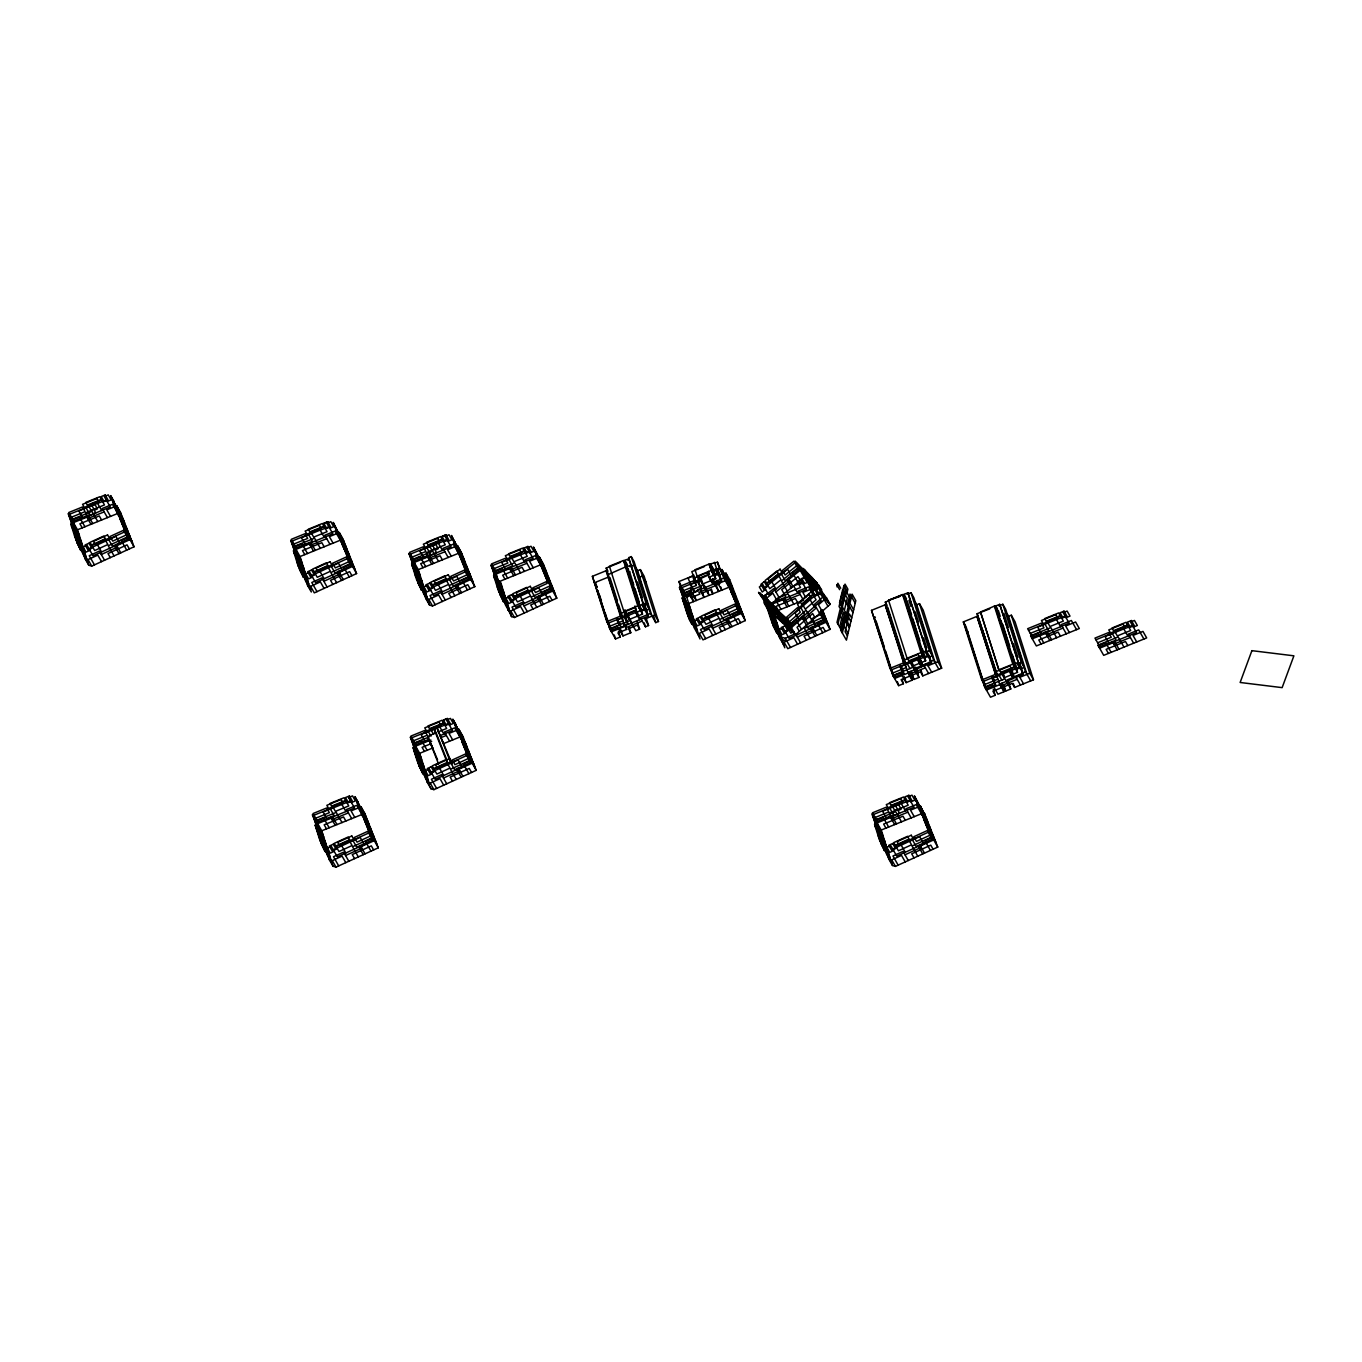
<?xml version="1.0" encoding="UTF-8"?>
<svg xmlns="http://www.w3.org/2000/svg" width="1362" height="1362" viewBox="0 0 1362 1362"><rect width="100%" height="100%" fill="white"/><g stroke="black" fill="none" stroke-linecap="round" stroke-linejoin="round"><path stroke-width="1.5" d="M769.53 611.044L764.303 601.902L765.308 595.398L773.939 588.486L779.149 597.629M818.017 595.245L821.218 592.436L816.638 582.425L819.515 587.482L816.774 584.383M821.218 592.436L821.592 590.018L818.715 584.979M837 586.886L837.868 583.259L840.729 588.299M844.151 592.623L841.222 604.915L844.355 610.414L847.283 598.139L842.618 589.95L839.537 602.838L841.375 606.056L844.44 593.151M837.936 624.119L841.478 609.24L845.427 616.152L841.682 631.866M846.125 591.227L840.099 616.271L844.219 623.49L850.177 598.31L844.168 587.771L845.036 584.128L847.896 589.167L847.028 592.81M839.656 627.116L842.635 614.568L839.962 609.887L836.983 622.434L841.886 631.032M840.865 630.436L842.499 623.609L848.032 633.313M842.329 633.007L845.683 618.961L849.752 626.111M846.074 622.042L849.684 606.89M927.318 820.605L920.474 806.117L910.514 810.152L914.242 816.655M811.394 591.585L800.073 601.493L801.895 604.694L813.216 594.785L808.415 583.089M818.341 587.414L815.157 590.206L821.167 600.744L799.119 620.119L794.999 612.9L817.115 593.645M812.927 594.258L802.15 603.707L805.282 609.206L816.059 599.774L808.534 586.886L798.268 591.057L803.478 600.199L778.281 610.431L775.965 606.362L795.323 598.497L797.655 602.566M787.611 618.842L800.669 607.401L804.601 614.313L790.811 626.384L779.762 616.339L775.812 609.427M789.313 621.838L800.328 612.185L797.655 607.52L786.64 617.156L791.543 625.754M824.197 598.105L820.486 591.585L826.479 597.799L818.46 604.83L822.171 611.351M803.12 619.438L816.417 607.793M774.178 615.266L770.466 608.763L764.031 602.906L767.742 609.427L795.544 634.675L830.19 604.319L826.479 597.799M766.636 583.191L777.872 574.185L781.005 579.684L769.785 588.69L765.103 580.501L776.902 571.036L778.723 574.253L766.942 583.702M794.88 562.864L781.277 573.777L785.21 580.689L799.579 569.163L823.312 593.457L828.539 602.6M764.644 587.754L787.577 569.231L791.697 576.449L768.679 594.836L762.669 584.315L759.349 586.971L762.226 592.01L765.546 589.354M796.583 565.86L785.108 575.053L782.452 570.389L793.91 561.178L798.813 569.776M815.753 588.776L810.73 579.974L798.507 567.29L781.465 580.961L787.27 591.125M798.762 567.75L792.514 572.755L798.064 582.476M766.806 598.037L772.85 593.185L776.561 599.706M775.88 591.891L789.722 580.791M770.517 604.558L804.312 577.454L815.515 589.099M818.187 586.052L796.174 562.829M91.901 505.642L94.778 504.195L97.451 508.877L94.318 510.324L95.8 512.946L87.611 516.573L85.534 512.912L93.927 509.201M91.543 545.021L104.704 539.011L107.836 544.528L94.676 550.537L90.011 542.331L103.835 536.032L105.657 539.233L91.833 545.549M124.47 531.997L108.534 539.284L112.484 546.179L129.305 538.501L117.915 509.303L111.905 498.764M89.007 548.75L115.889 536.356L120.009 543.574L93.042 555.849L87.049 545.311L83.15 547.081L86.027 552.121L89.909 550.35M126.189 534.994L112.74 541.123L110.067 536.458L123.516 530.312L128.42 538.909M128.232 536.628L108.279 545.753L114.067 555.9M86.147 557.007L82.435 550.486L85.04 558.692L88.019 559.595L97.809 555.117L101.52 561.638M101.282 554.504L117.507 547.098M85.04 558.692L88.751 565.213L91.731 566.115L134.038 546.792L120.469 512.35L116.757 505.83L106.798 509.865L110.526 516.385M314.111 571.802L327.255 565.792L330.404 571.291L317.244 577.301L312.579 569.112L326.386 562.812L328.225 566.013L314.401 572.329M347.038 558.778L331.102 566.047L335.035 572.959L351.873 565.281L338.678 532.184L343.905 541.327M311.575 575.53L338.457 563.136L342.577 570.355L315.609 582.613L309.6 572.091L305.701 573.862L308.578 578.901L312.477 577.113M348.74 561.774L335.307 567.903L332.634 563.221L346.084 557.092L350.97 565.69M308.714 583.787L304.986 577.267L307.591 585.473L310.587 586.375L320.376 581.897L324.088 588.418M323.85 581.285L340.074 573.879M333.077 543.149L329.366 536.645L339.308 532.61L343.02 539.114L356.589 573.572L314.299 592.879L310.587 586.375M436.589 552.802L435.091 550.18L438.241 548.733L435.568 544.051L432.639 545.379L434.716 549.056M434.665 548.937L426.306 552.768L428.4 556.428L436.538 552.7M432.316 584.877L445.476 578.867L448.626 584.383L435.465 590.393L430.784 582.187L444.608 575.888L446.43 579.088L432.622 585.405M465.259 571.853L449.324 579.139L453.257 586.035L470.077 578.356L458.705 549.158L451.69 536.526M429.796 588.605L456.679 576.211L460.799 583.43L433.831 595.705L427.821 585.166L423.922 586.937L426.8 591.976L430.698 590.206M466.962 574.849L453.529 580.978L450.856 576.313L464.289 570.167L469.192 578.765M426.919 596.862L423.207 590.342L425.812 598.548L428.792 599.45L438.598 594.973L442.31 601.493M442.071 594.36L458.296 586.954M425.812 598.548L429.541 605.068L432.52 605.971L474.81 586.647L461.241 552.206L457.53 545.685L447.587 549.72L451.299 556.241M514.308 596.42L527.452 590.41L530.601 595.909L517.441 601.919L512.776 593.73L526.583 587.414L528.405 590.631L514.598 596.931M511.772 600.148L538.654 587.754L542.774 594.973L515.806 607.231L509.797 596.692L505.898 598.48L508.775 603.519L512.674 601.732M550.997 588.026L531.027 597.135L536.832 607.299M551.167 590.291L548.937 586.375L535.504 592.521L532.831 587.839L546.264 581.693L547.235 583.396L531.299 590.665L535.232 597.577L552.07 589.882L551.252 588.469L543.932 591.806L549.465 601.527M508.911 608.388L505.183 601.885L511.516 616.594L514.495 617.497L556.786 598.173L552.717 591.023L537.684 597.901L541.753 605.051M507.788 610.091L510.784 610.976L520.573 606.516L524.285 613.019M524.047 605.903L540.271 598.497M447.996 764.508L434.035 729.079L436.964 727.751L452.048 763.929M438.564 764.014L427.719 736.45L436.061 732.637L446.157 758.259M702.809 618.808L715.969 612.798L719.102 618.297L705.942 624.307L701.277 616.118L715.084 609.818L716.923 613.019L703.098 619.335M735.735 605.784L719.8 613.053L723.733 619.965L740.57 612.287L729.181 583.089L723.171 572.551M700.272 622.536L727.155 610.142L731.275 617.361L704.307 629.619L698.297 619.097L694.416 620.868L697.276 625.907L701.175 624.119M737.455 608.78L724.005 614.909L721.332 610.227L734.782 604.098L739.685 612.696M712.547 628.291L728.772 620.885M721.707 571.648L723.205 574.287L725.963 573.164L729.692 579.684L745.303 620.578L702.996 639.885L699.285 633.381L709.074 628.903L712.786 635.424M433.729 768.577L446.889 762.567L450.022 768.066L436.862 774.076L432.197 765.887L446.004 759.57L447.843 762.788L434.018 769.087M466.655 755.552L450.72 762.822L454.653 769.734L471.49 762.039L454.55 724.056L463.438 742.954L456.083 726.746M431.192 772.305L458.075 759.911L462.195 767.129L435.227 779.387L429.217 768.849L425.336 770.637L428.196 775.676L432.094 773.888M468.375 758.532L454.925 764.678L452.252 759.996L465.702 753.867L470.605 762.448M470.418 760.183L450.464 769.292L456.253 779.456M428.332 780.545L424.621 774.042L427.225 782.248L430.205 783.133L439.994 778.672L443.706 785.176M443.467 778.06L459.692 770.654M787.781 624.119L791.237 622.553M427.225 782.248L430.937 788.751L433.916 789.654L476.223 770.33L462.654 735.889L458.926 729.368L448.983 733.403L452.695 739.924M812.842 618.093L820.52 614.568M785.057 631.338L788.751 629.653M785.959 632.921L782.06 634.709L779.2 629.67L783.082 627.882L789.092 638.42L816.059 626.162L811.939 618.944M808.79 623.711L822.239 617.565M793.927 631.645L790.726 633.109L782.111 618.484M781.379 637.041L776.17 627.899L778.86 636.377L785.278 638.301L795.391 633.688L800.601 642.83M825.355 621.072L808.517 628.767L801.673 616.884M335.801 846.04L348.961 840.031L352.111 845.53L338.951 851.539L334.269 843.35L348.093 837.034L349.915 840.252L336.108 846.551M368.744 833.016L352.809 840.286L356.742 847.198L373.58 839.52L360.385 806.423L365.595 815.566M797.332 637.093L813.557 629.687M333.281 849.769L360.164 837.375L364.284 844.593L337.316 856.851L331.306 846.313L327.408 848.1L330.285 853.14L334.184 851.352M370.447 836.013L357.014 842.142L354.341 837.46L367.774 831.331L372.677 839.911M372.507 837.647L352.537 846.755L358.342 856.919M822.461 610.04L830.088 629.363L787.781 648.687L784.069 642.166L793.859 637.705L797.57 644.209M330.404 858.026L326.693 851.505L329.298 859.711L332.277 860.614L342.083 856.136L345.795 862.657M345.556 855.523L361.781 848.117M329.298 859.711L333.026 866.232L336.005 867.117L378.295 847.811L364.727 813.352L361.015 806.849L351.073 810.884L354.784 817.387M897.609 809.368L889.25 813.182L891.327 816.86L899.482 813.131L898.035 810.594L901.167 809.164L898.494 804.482L895.566 805.81L897.643 809.488M895.26 845.308L908.42 839.298L911.553 844.798L898.409 850.807L893.727 842.618L907.552 836.319L909.373 839.52L895.549 845.836M928.186 832.284L912.251 839.571L916.2 846.466L933.021 838.788L916.081 800.788L924.968 819.703L921.836 814.187M892.723 849.037L919.605 836.643L923.725 843.861L896.775 856.119L890.765 845.598L886.866 847.368L889.744 852.408L893.625 850.637M929.906 835.281L916.456 841.41L913.783 836.745L927.233 830.599L932.136 839.196M932.204 837.358L924.883 840.712L930.433 850.416M889.863 857.294L886.151 850.773L888.756 858.979L891.735 859.882L901.525 855.404L905.236 861.925M904.998 854.791L921.223 847.385M888.756 858.979L892.468 865.5L895.447 866.385L937.754 847.079L924.185 812.637M101.35 499.411L87.985 504.842L91.118 510.341L104.482 504.927L99.818 496.721L85.772 502.425L87.611 505.625L101.639 499.939M69.734 514.206L85.925 507.634L89.858 514.547L72.765 521.476L77.242 535.572L73.31 528.677M97.638 503.429L106.304 500.041M107.172 501.522L111.139 499.922L108.262 494.883L104.346 496.602L110.305 507.022L82.963 518.156L78.843 510.937L97.587 503.344L101.69 510.563M71.437 517.202L85.091 511.652L82.418 506.987L68.764 512.521L73.667 521.118M71.948 520.046L79.388 517.032L84.938 526.753M87.679 518.564L104.159 511.891M70.773 518.309L74.348 529.58L68.1 513.627L77.498 529.767L120.469 512.35M323.798 523.331L327.731 521.731L330.608 526.771L326.676 528.371L323.798 523.331L327.765 521.833L328.276 522.685M323.901 526.192L310.536 531.606L313.686 537.122L327.05 531.691L322.368 523.502L308.34 529.205L310.161 532.406L324.207 526.719M292.285 540.986L308.476 534.415L312.426 541.327L295.333 548.256L299.81 562.353L295.86 555.441M320.189 530.21L328.872 526.822M329.74 528.303L333.69 526.702L330.813 521.663L326.897 523.366L332.873 533.802L305.531 544.936L301.411 537.718L320.138 530.124L324.258 537.343M294.005 543.983L307.659 538.433L304.986 533.751L291.332 539.301L296.235 547.882M305.377 573.266L299.572 563.119L294.26 546.383L314.537 538.16L320.342 548.324M294.515 546.826L301.955 543.813L307.489 553.534M310.247 545.345L326.727 538.671M294.26 546.383L300.049 556.547L340.279 540.237M442.037 536.509L445.953 534.806L448.83 539.863L444.897 541.446L442.003 536.407L445.953 534.806M446.532 535.879L445.119 536.458L449.034 534.738L451.912 539.778L447.962 541.378M442.122 539.267L428.758 544.698L431.907 550.197L445.272 544.783L440.59 536.577L426.561 542.28L428.383 545.481L442.429 539.795M410.507 554.062L426.698 547.49L430.647 554.402L413.537 561.331L418.032 575.428L414.082 568.533M412.209 557.058L425.863 551.508L423.207 546.843L409.553 552.376L414.44 560.974M423.582 586.358L417.793 576.194L412.482 559.459L432.758 551.235L438.547 561.399M412.737 559.901L420.177 556.888L425.71 566.609M428.451 558.42L444.948 551.746M412.482 559.459L418.27 569.622L458.483 553.312M524.029 548.052L527.928 546.332L530.805 551.389L526.873 552.989L523.978 547.933L526.532 552.461L529.069 551.44L501.608 562.319L505.728 569.537L533.07 558.403L527.06 547.865L531.01 546.264L533.887 551.304L529.937 552.904M528.507 547.405L527.06 547.865M524.098 550.81L510.733 556.224L513.883 561.723L527.247 556.309L522.565 548.12L508.537 553.806L510.358 557.007L524.404 551.321M492.482 565.588L508.673 559.033L512.623 565.928L495.53 572.874L500.007 586.971L496.057 580.059M494.185 568.584L507.856 563.051L505.183 558.369L491.529 563.902L496.432 572.5M494.712 571.444L502.152 568.431L507.685 578.135M556.786 598.173L543.217 563.732L539.505 557.211L529.563 561.246L533.274 567.767M510.444 569.963L526.924 563.272M636.105 568.107L637.603 570.729L640.361 569.622L644.09 576.126L658.493 621.515L655.735 622.621L650.525 613.479L634.096 561.638L631.219 556.598L628.682 557.62L643.749 605.068M624.085 612.066L609.393 566.2L623.438 560.514L626.128 565.247L640.549 610.619M626.52 614.892L622.383 616.577L620.612 613.479L606.192 568.09L620.51 562.285M644.226 603.332L646.082 609.172L642.149 610.755L639.255 605.715L624.852 560.327L628.784 558.743L629.329 559.697L627.916 560.276M615.709 597.458L623.115 620.817L609.461 626.367L606.805 621.685L592.385 576.313L606.039 570.763L607.197 572.806M626.128 565.247L627.371 564.753L624.852 560.327M608.235 574.543L625.481 566.967L628.171 571.682L629.772 571.836M629.959 566.711L633.926 565.111L636.803 570.15M697.31 576.688L694.995 569.759L709.04 564.072L713.773 575.241M704.307 566.575L691.794 571.648L695.607 581.199L699.762 579.514L702.383 584.128L715.748 578.697L714.216 573.879M717.791 568.958L719.323 573.777L715.373 575.377L710.453 563.885L717.485 562.217L723.767 578.101L728.976 587.243L688.763 603.553M707.508 590.495L709.04 595.33L703.252 585.166L682.958 593.389L684.677 596.403L698.144 590.938L697.497 589.797L701.124 588.333L697.191 581.421L681 587.992L678.94 581.54L692.594 576.007L688.065 578.271L694.228 591.942L712.956 584.349L711.407 579.48M711.73 568.805L712.956 568.294L715.016 574.747M715.748 578.697L711.083 570.508L697.038 576.211L698.876 579.412L709.415 574.492L708.393 571.274M712.496 570.337L716.429 568.737L719.323 573.777M693.837 578.084L708.155 572.278L709.415 574.492M716.906 570.474L718.438 575.309L722.405 573.708L719.528 568.669L715.561 570.269L717.893 574.355M708.819 574.236L700.34 577.675L702.383 584.128M634.947 605.971L636.19 609.87L626.009 614.007L629.159 619.506L642.523 614.092L637.842 605.886L623.813 611.589L625.635 614.79L636.48 610.397L634.93 607.656L620.612 613.479M690.108 584.724L700.357 580.57L699.336 577.352M707.372 572.38L708.904 577.216L717.536 573.725L716.514 570.491M639.255 605.715L643.204 604.115L646.082 609.172M645.213 610.687L649.163 609.086L646.286 604.047L642.336 605.647L648.346 616.186L621.004 627.32L616.884 620.102L624.154 617.156M606.805 621.685L620.459 616.152L623.115 620.817M682.702 590.989L696.357 585.439L695.335 582.221M635.662 612.594L644.311 609.103L642.455 603.264M683.213 593.832L690.653 590.819L696.203 600.54L694.671 595.705M712.462 579.037L713.484 582.272L723.767 578.101M713.484 582.272L714.335 583.736L721.571 580.808L720.038 575.973M717.042 580.416L718.063 583.651L728.006 579.616L731.735 586.12M682.634 589.967L686.703 597.101L691.453 595.194L689.904 592.47M715.016 582.102L718.693 591.414L715.425 585.677L698.944 592.351L699.898 594.019L691.181 597.56L689.649 592.725M716.65 584.962L719.732 583.719M729.692 579.684L726.933 580.808L728.976 587.243M628.938 626.895L630.793 632.734L622.962 635.918L617.429 626.197L609.989 629.21L597.612 590.291L609.733 628.767L630.01 620.544L635.816 630.708L639.629 629.159L637.161 621.361M650.525 613.479L640.259 617.65L645.469 626.792L648.55 625.55L646.082 617.752M700.681 590.069L701.719 593.287L710.555 589.712L712.871 593.781L711.339 588.946M609.733 628.767L610.789 630.64L618.229 627.627M623.013 621.293L624.256 625.175L627.899 623.711L624.8 613.973M607.741 620.102L611.453 631.781L624.903 626.333L624.256 625.175M658.493 621.515L654.782 614.994L644.839 619.029L648.55 625.55M624.477 623.847L625.703 627.729L642.2 621.055M625.43 625.516L626.673 629.397L617.939 632.938L620.272 637.007L615.522 638.931L611.453 631.781M443.45 720.209L447.349 718.489L450.243 723.545L446.293 725.146L443.416 720.089L447.349 718.489M443.535 722.967L430.171 728.381L433.303 733.88L436.112 732.756L434.035 729.079M443.825 723.477L429.796 729.181L427.957 725.963L442.003 720.277L446.668 728.466L438.002 731.973M801.809 578.595L804.312 577.454M411.92 737.744L428.111 731.19L430.971 736.229M448.49 723.597L421.028 734.476L425.148 741.711L428.792 740.23M768.713 593.509L764.814 595.092L765.767 596.777M449.358 725.061L453.325 723.46L450.447 718.421L446.481 720.021L452.49 730.56L443.859 734.067M790.232 587.294L802.32 582.51L799.8 583.532M413.622 740.741L427.276 735.208L424.603 730.526L410.949 736.059L415.853 744.656M803.222 584.094L807.172 582.493L809.573 583.208L810.833 586.392M424.995 770.041L419.19 759.877L413.878 743.158L429.166 736.961M787.168 592.913L800.533 587.499L797.4 582M439.96 735.701L443.876 734.101L439.756 726.882M430.869 739.975L415.597 746.172L419.598 758.77L423.684 765.921M771.352 603.025L785.908 597.118L784.835 595.262M429.864 742.12L431.686 741.388M440.556 737.778L446.344 735.429M771.318 604.439L784.733 599.008L788.819 606.158M430.818 743.788L422.101 747.329L424.416 751.398M783.729 601.153L800.209 594.462M413.878 743.158L419.683 753.322L433.133 747.857M459.896 737.012L443.791 743.533L442.241 740.826M349.438 795.953L345.488 797.553L348.383 802.61L352.315 801.009L349.472 796.072M350.017 797.042L348.604 797.604L352.52 795.885L355.397 800.924L351.447 802.541M345.607 800.43L332.243 805.844L335.392 811.36L348.757 805.929L344.075 797.74L330.047 803.427L331.868 806.644L345.914 800.941M313.992 815.225L330.183 808.653L334.133 815.566L317.023 822.495L321.517 836.591L317.567 829.679M315.695 818.204L329.366 812.671L326.693 807.989L313.039 813.54L317.942 822.12M327.067 847.505L321.279 837.358L315.967 820.622L336.244 812.399L342.049 822.563M316.222 821.065L323.662 818.051L329.195 827.773M331.953 819.583L348.434 812.893M907.228 658.782L888.518 600.25L902.546 594.564L905.253 599.297L923.691 657.335M888.586 600.489L902.631 594.785M903.755 660.195L918.073 654.373L919.844 657.488L905.526 663.294L903.755 660.195L885.317 602.14L888.79 600.727M907.909 592.776L926.347 650.832L929.242 655.871L925.292 657.471L922.414 652.432L903.976 594.377L907.909 592.776L926.909 651.785M315.967 820.622L321.755 830.786L364.727 813.352M899.72 596.556L888.518 600.25M907.041 594.309L911.008 592.708L913.868 597.748L933.668 660.195L938.895 669.338M894.851 676.982L889.948 668.402L871.51 610.346L885.164 604.813L904.76 664.894M905.253 599.297L906.479 598.786L903.976 594.377M875.34 617.071L874.438 617.446L893.131 675.927L900.571 672.913L906.122 682.634L912.131 680.183L909.595 672.181M915.23 602.14L916.728 604.779L919.486 603.655L923.198 610.176L941.653 668.214L922.789 675.875L920.457 671.807L917.92 672.828L915.349 668.333L926.807 663.686L931.693 672.249M980.419 612.049L994.379 606.124L997.069 610.857L1015.524 668.895M1019.78 663.43L1021.057 667.431L1017.108 669.031L1014.23 663.992L995.792 605.937L999.742 604.336L1018.725 663.345M1014.162 677.05L1011.625 669.048L997.359 674.854L995.571 671.755L977.133 613.7L989.731 608.865M998.874 605.869L1002.824 604.268L1005.701 609.308L1025.501 671.755L1030.711 680.898M986.667 688.542L981.764 679.961L963.326 621.906L976.98 616.373L996.592 676.454M1007.063 613.7L1008.561 616.339L1011.319 615.215L1015.031 621.736L1033.469 679.774L1014.605 687.435L1012.289 683.366L1009.736 684.388L1007.165 679.893L1018.64 675.246L1023.526 683.809M922.534 655.292L909.152 660.706L912.302 666.222L925.666 660.791L921.001 652.602L906.956 658.306L909.458 661.234M922.414 652.432L926.347 650.832M928.356 657.403L932.306 655.803L929.446 650.764L925.479 652.364L927.454 655.82L918.822 659.31L922.857 666.393L931.489 662.902L929.582 656.893M889.948 668.402L903.602 662.851L906.275 667.533L892.621 673.083M919.639 657.114L922.823 655.82L904.079 597.254M890.901 670.087L907.109 663.515L909.969 668.555M871.51 610.346L892.876 675.484L913.153 667.261L918.958 677.425L913.953 679.451L909.867 672.3L894.596 678.497M933.668 660.195L923.725 664.928M901.865 667.363L903.772 673.373L893.949 677.357L885.623 651.053M920.252 662.988L921.529 666.988L907.79 672.556L912.131 680.183M927.982 665.746L937.924 661.711L941.653 668.214M910.667 673.713L915.69 671.687L914.413 667.686M916.966 671.16L925.343 667.772M1060.215 615.607L1046.85 621.021L1049.983 626.52L1063.347 621.106L1058.683 612.917L1044.654 618.603L1046.476 621.804L1060.504 616.118M1028.599 630.385L1044.79 623.83L1048.723 630.725L1031.63 637.654M1065.135 616.118L1037.708 627.116L1041.828 634.334L1060.572 626.741L1056.452 619.523M1066.037 617.701L1070.004 616.101L1067.127 611.061L1063.177 612.662L1069.187 623.2L1060.538 626.707M892.876 675.484L898.682 685.648L903.415 683.724L902.138 679.723M1030.302 633.381L1043.956 627.848L1041.283 623.166L1027.629 628.699L1032.532 637.297M1030.813 636.241L1038.253 633.228L1043.803 642.932M1032.277 638.812L1047.565 632.615L1051.634 639.765M1046.544 634.76L1063.024 628.069M980.691 612.525L998.789 669.866L1012.817 664.162L1017.499 672.351L1004.117 677.782L1000.985 672.266L1014.349 666.852M1014.23 663.992L1018.18 662.392L1021.057 667.431M995.571 671.755L1009.906 665.933L1011.677 669.048M1020.189 668.963L1024.139 667.363L1021.262 662.324L1017.312 663.924L1019.27 667.38L1010.638 670.87L1014.673 677.953L1023.322 674.462L1021.415 668.453M981.764 679.961L995.435 674.411L998.091 679.093L984.437 684.643M1001.274 672.794L998.789 669.866M1011.455 668.674L1014.656 667.38L995.911 608.814M982.734 681.647L998.925 675.075L1001.802 680.115M1127.549 624.988L1114.184 630.402L1117.317 635.918L1130.698 630.504L1126.016 622.298L1111.988 628.001L1113.81 631.202L1127.855 625.516M1095.933 639.782L1112.124 633.211L1116.074 640.123L1098.964 647.052M1123.837 629.006L1132.469 625.516M964.296 623.592L984.709 687.044L1004.986 678.821L1010.774 688.985L1005.769 691.011L1001.7 683.86L986.428 690.057L983.245 680.047M1133.388 627.099L1137.338 625.498L1134.461 620.459L1130.511 622.059L1136.521 632.598L1109.179 643.732L1105.059 636.514L1123.786 628.921L1127.906 636.139M1025.501 671.755L1015.558 676.488M1097.636 642.779L1111.29 637.229L1108.634 632.564L1094.963 638.097L1099.866 646.695M993.051 676.931L995.588 684.933L985.765 688.917L965.998 626.588L963.326 621.906M998.329 680.115L999.606 684.116L1013.362 678.548L1009.242 671.33L991.859 678.378L995.588 684.933M1019.815 677.306L1029.757 673.271L1033.469 679.774M1098.164 645.622L1105.603 642.609L1111.137 652.33M1002.5 685.273L1007.505 683.247M1008.782 682.72L1017.159 679.332M1099.628 648.193L1114.899 641.996L1118.968 649.146M1113.878 644.141L1130.375 637.467M993.324 689.274L995.23 695.284L990.497 697.208L984.709 687.044M1001.411 683.741L1003.964 691.743L997.937 694.194L992.404 684.473L984.964 687.487L967.156 631.44M905.066 799.698L891.701 805.112L894.834 810.628L908.199 805.197L903.534 797.008L889.488 802.712L891.327 805.912L905.355 800.226M873.451 814.493L889.641 807.921L893.574 814.834L876.481 821.763L880.959 835.859L877.026 828.964M901.355 803.716L910.02 800.328M910.889 801.809L914.855 800.209L911.978 795.17L908.028 796.77L914.038 807.308L886.679 818.443L882.559 811.224L901.303 803.631L905.424 810.85M875.153 817.489L888.807 811.939L886.134 807.257L872.48 812.808L877.383 821.388M875.664 820.333L883.104 817.319L888.654 827.04M891.395 818.851L907.875 812.178M874.489 818.596L878.064 829.85L871.816 813.914L881.214 830.054L921.427 813.744M460.731 553.585L461.854 553.721M923.674 814.016L924.781 814.153M780.358 638.999L786.776 640.94M764.337 598.241L773.718 607.009L771.879 603.792L762.805 595.552L767.47 603.741L776.119 611.589L772.986 606.09M763.06 598.071L786.3 618.961M763.98 599.655L758.532 592.3L767.112 605.154L784.835 621.276L780.715 614.058M788.002 621.94L779.166 613.922L776.493 609.24L785.329 617.275L795.544 634.675M764.303 601.902L770.96 607.929L776.17 617.088M772.901 611.334L783.559 621.038M816.638 582.425L814.135 580.059L817.132 585.013M806.815 573.198L814.868 581.557M815.157 582.085L803.052 568.397L813.335 578.867L818 587.073L809.947 578.714L804.874 570.099M819.209 587.55L821.592 590.018M797.894 565.809L806.117 574.355L803.444 569.674L795.221 561.144L800.124 569.725M809.147 580.127L817.609 588.929M816.502 588.469L804.84 576.347L807.155 580.416M818.834 592.538L830.19 604.319M1143.91 639.033L1138.7 629.891L1128.417 634.062L1133.644 643.204M1136.725 641.945L1133.014 635.441L1142.956 631.406L1146.668 637.927L1103.697 655.343L1097.908 645.179L1118.185 636.956L1123.973 647.12M1127.804 645.571L1125.489 641.502L1106.114 649.351L1108.447 653.419M1112.431 641.587L1117.163 649.878M1076.576 629.653L1071.366 620.493L1061.083 624.664L1066.31 633.807M1069.391 632.564L1065.663 626.043L1075.622 622.008L1079.334 628.529L1036.363 645.946L1030.574 635.799L1050.851 627.576L1056.64 637.722M1060.47 636.173L1058.155 632.104L1038.78 639.97L1041.096 644.039M1045.097 632.206L1049.83 640.498M995.792 605.937L997.478 608.882M1023.322 674.462L1017.737 662M1016.069 677.391L1020.444 685.069M977.133 613.7L997.359 674.854M999.606 684.116L1003.964 691.743M967.326 630.861L967.973 632.019M995.23 695.284L992.915 691.215L1001.632 687.674L1000.372 683.673M931.489 662.902L926.177 651.802M924.236 665.831L928.612 673.509M885.317 602.14L887.088 605.256M921.529 666.988L917.409 659.77L900.027 666.818L903.772 673.373M903.415 683.724L901.099 679.655L909.816 676.114L908.539 672.113M855.2 603.196L849.99 594.053L847.743 603.485L852.952 612.628M853.633 609.801L849.922 603.281L852.101 594.155L855.813 600.659L846.415 640.157L840.626 629.993L845.053 611.351L850.841 621.515M836.762 584.621L839.639 589.678M844.185 599.059L848.305 606.277M851.693 617.99L849.36 613.922L845.121 631.73L847.453 635.799M844.627 619.489L849.36 627.78M816.332 582.51L822.342 593.049M811.684 577.369L813.454 580.467M819.89 591.874L822.342 596.181M813.046 580.467L817.149 587.686M827.977 606.26L822.75 597.118L814.476 604.387L819.686 613.53M805.929 572.942L809.879 579.854M813.506 587.005L809.437 579.854L800.226 570.303L787.389 580.604L791.475 587.754M807.683 577.573L812.416 585.864M801.758 568.754L805.878 575.973M803.24 572.398L809.573 583.208M813.08 591.278L806.951 579.259L813.659 590.614L812.791 588.401L802.848 592.436L805.64 597.322M809.692 586.12L811.463 589.235M812.603 591.636L814.629 595.194M798.507 567.29L807.172 582.493M822.137 610.397L823.669 613.104M825.253 617.122L821.984 611.385L822.563 612.832M821.473 610.959L825.832 618.586M822.631 613.87L821.184 611.334L824.538 619.659L817.217 622.996L822.75 632.717M822.188 613.683L827.738 623.404M801.775 578.492L804.108 582.578L800.158 584.179L798.115 580.587M828.59 625.567L821.882 610.38M820.162 611.759L825.066 620.357M830.088 629.363L824.282 619.216L804.329 628.325L810.118 638.489M800.345 579.054L806.355 589.593L779.013 600.727L777.566 598.207L788.019 593.968L793.825 604.115M819.566 612.883L824.47 621.481M800.328 580.655L797.996 576.586L781.737 589.627L784.052 593.696M810.101 599.655L814.221 606.873M825.423 631.508L823.091 627.439L804.023 636.139L806.355 640.208M814.987 617.65L812.671 613.581L797.042 627.269L799.375 631.338M925.053 814.834L919.844 805.691L928.305 823.074M921.631 809.59L914.379 795.885L918.499 804.091M793.62 585.915L797.74 593.134M918.754 805.18L914.634 796.957L930.297 831.569M917.358 803.818L919.129 806.934M788.275 578.237L792.99 586.528M920.269 809.334L924.389 816.553M811.905 620.357L806.1 610.193L789.756 624.528L776.629 612.594L782.418 622.757M930.144 827.755L927.811 823.687L936.256 843.282M931.353 830.82L925.547 820.656L931.948 836.915L911.995 846.04L917.784 856.187M922.346 815.242L916.217 804.601L905.934 808.773L911.161 817.915M928.85 827.687L933.498 836.285M929.854 831.399L935.405 841.103M937.754 847.079L927.828 829.475L923.521 818.528L930.501 834.14M812.11 627.133L816.825 635.424M807.853 623.898L803.784 616.748L791.475 627.542L781.584 618.552L785.67 625.703M815.038 636.241L810.969 629.091L826.002 622.213L821.099 610.295M933.089 849.207L930.774 845.138L911.706 853.838L914.021 857.907M801.537 629.431L796.004 619.71L790.011 624.971L785.193 620.595L790.726 630.317M782.265 598.599L786.998 606.89M771.845 581.846L775.965 589.065M919.776 844.832L924.509 853.123M905.321 820.282L903.006 816.213L883.632 824.061L885.947 828.13M922.721 853.94L918.635 846.789L933.668 839.928L920.474 806.117M775.438 599.62L780.988 609.325M901.491 821.831L895.702 811.667L875.408 819.89L880.737 836.626L886.526 846.789M792.48 631.9L790.164 627.831L777.617 616.441L779.949 620.51M896.485 823.857L892.416 816.706L877.128 822.903L886.577 853.055L880.567 842.533L884.483 850.824L883.444 847.556M765.308 595.398L769.598 602.923M768.594 603.043L772.714 610.278M889.948 816.298L894.664 824.589M764.15 596.215L765.103 597.901M775.489 618.484L773.173 614.415L779.864 632.223M771.76 612.815L778.911 635.356L772.901 624.817M767.725 607.469L768.883 609.512M772.339 615.164L777.072 623.455M785.278 638.301L790.488 647.444M777.549 624.954L771.931 612.985M769.343 611.249L773.293 618.161M778.86 629.074L773.054 618.91L770.313 610.295M901.167 845.07L905.287 852.289M772.56 621.055L776.663 628.274M772.39 621.395L766.874 606.465M782.197 639.578L778.485 633.075L784.801 647.784L774.791 616.254M908.284 860.529L903.057 851.386L892.944 856.017L898.171 865.159M772.731 625.022L775.608 630.078L771.692 621.77L776.817 633.126L775.778 629.857M778.86 636.377L784.086 645.52M882.457 833.97L880.124 829.901L887.53 849.939M877.622 826.479L883.155 836.183M879.426 830.531L875.323 823.312L883.274 847.777L879.358 839.486L882.253 844.525M880.005 832.863L884.738 841.154M881.129 835.502L885.215 842.652M876.311 827.279L874.54 824.18L878.865 838.141L883.529 846.33L880.022 835.315L875.187 826.564M880.227 838.754L884.347 845.972M878.303 835.996L880.073 839.094L872.787 815.6M889.063 854.757L883.836 845.598L886.526 854.076L891.752 863.219M891.735 859.882L895.447 866.385M732.603 588.333L727.376 579.19L730.628 587.431M722.183 570.457L725.061 575.513M734.867 594.104L731.156 587.584L725.963 573.164M726.678 580.433L724.907 577.318L738.051 607.639M727.819 582.834L735.838 596.573M737.693 601.255L735.361 597.186L743.805 616.782M738.902 604.319L733.096 594.155L739.753 610.857L732.433 614.211L737.983 623.915M731.224 591.67L735.174 598.582M736.399 601.187L740.468 608.337M736.314 601.493L741.047 609.784M733.726 597.85L737.846 605.068M737.404 604.898L742.954 614.602M740.281 611.555L731.071 592.027M745.303 620.578L739.498 610.414L719.545 619.54L725.333 629.687M718.438 575.309L721.571 580.808M710.453 563.885L712.956 568.294M740.639 622.706L738.306 618.637L719.238 627.337L721.571 631.406M718.063 583.651L721.775 590.155L720.753 586.937M708.904 577.216L712.956 584.349M727.325 618.331L732.041 626.622M730.27 627.439L726.184 620.289L741.217 613.428L732.569 590.836M699.081 581.88L698.008 580.025L700.051 586.46M701.719 593.287L704.035 597.356L702.503 592.521M696.357 585.439L693.684 580.757L680.03 586.307L684.933 594.888M708.717 618.569L712.837 625.788M715.816 634.028L710.606 624.886L700.494 629.499L705.703 638.659M691.181 597.56L693.496 601.629L691.964 596.794M678.94 581.54L680.659 584.536M684.269 596.011L679.366 587.414L685.614 603.349L682.039 592.095M690.006 607.469L687.674 603.4L695.08 623.438M685.171 599.978L690.704 609.682M682.856 596.811L686.976 604.03M687.555 606.362L692.288 614.654M688.678 609.001L692.764 616.152M684.575 602.447L688.508 609.359M682.72 600.063L687.572 608.814L691.079 619.829L686.397 611.64L682.09 597.68L688.236 614.858M694.075 620.272L688.27 610.125L682.958 593.389M687.776 612.253L691.896 619.472M685.835 609.495L687.623 612.594M696.595 628.257L691.385 619.097L694.075 627.576L699.302 636.718M697.412 630.793L693.701 624.273L700.017 638.999L686.703 597.101M690.823 621.276L686.908 612.985L692.032 624.324L689.155 619.284L688.116 616.016L694.126 626.554L684.03 595.262L691.47 592.249L690.449 589.014M646.133 582.578L642.404 576.058L639.663 577.182L638.165 574.543M631.389 566.132L630.827 565.179L626.895 566.779L628.563 569.725M606.192 568.09L607.963 571.206M639.629 629.159L637.314 625.09L628.478 628.665L630.793 632.734M609.24 579.242L608.082 577.216L594.428 582.749L597.101 587.431L595.569 582.595M627.899 623.711L623.949 616.799L607.758 623.37L592.385 576.313M625.703 627.729L626.673 629.397M610.636 628.41L611.691 630.283M544.085 565.945L538.875 556.803L542.127 565.026M546.366 571.699L539.505 557.211M538.177 558.045L536.407 554.93L551.78 589.167M539.301 560.446L547.337 574.185M549.175 578.85L546.86 574.781L555.287 594.377M550.384 581.914L544.596 571.768L551.252 588.469M542.723 569.282L546.656 576.177M547.899 578.782L551.968 585.932M547.813 579.105L552.546 587.397M545.226 575.462L549.346 582.681M548.903 582.493L554.436 592.215M552.121 600.319L549.805 596.25L530.737 604.949L533.053 609.018M530.193 569.01L524.983 559.867L535.249 555.696L540.476 564.855L500.246 581.165L511.516 616.594M520.335 554.726L524.455 561.944M538.807 595.943L543.54 604.234M524.353 571.376L522.038 567.307L502.663 575.173L504.996 579.242M520.539 572.925L514.734 562.778L494.457 571.001L499.769 587.72L505.557 597.884M515.534 574.968L511.448 567.818L496.177 574.015L505.625 604.166L499.616 593.628L503.514 601.936L502.493 598.667M508.979 567.409L513.712 575.7M520.216 596.164L524.336 603.383M527.315 611.64L522.106 602.498L511.993 607.111L517.202 616.254M495.751 573.606L490.865 565.026L497.096 580.961L493.521 569.691M501.488 585.064L499.173 580.995L506.562 601.051M496.653 577.573L502.203 587.294M498.475 581.625L494.355 574.406L502.323 598.888L498.407 590.58L501.284 595.637M499.054 583.975L503.77 592.266M495.359 578.39L493.589 575.275L497.896 589.252L502.578 597.441L499.071 586.409L495.921 580.91L499.735 592.453M500.177 586.613L504.246 593.764M494.219 577.675L496.057 580.876M499.258 589.865L503.378 597.084M497.334 587.09L499.105 590.206L491.818 566.711M508.094 605.852L502.884 596.709L505.574 605.188L510.784 614.33M510.784 610.976L514.495 617.497M462.11 554.402L456.9 545.26L460.135 553.5M464.391 560.174L457.53 545.685M456.202 546.502L454.431 543.404L467.575 573.725M457.326 548.903L465.361 562.642M467.2 567.324L464.885 563.255L473.312 582.851M468.409 570.389L462.62 560.225L469.277 576.926L461.956 580.28L467.489 589.984M460.748 557.739L464.68 564.651M465.906 567.256L469.992 574.406M465.838 567.562L470.571 575.854M463.25 563.919L467.353 571.138M466.928 570.967L472.461 580.689M469.805 577.624L464.902 569.044L454.67 543.046M474.81 586.647L469.022 576.484L449.051 585.609L454.857 595.756M445.085 536.339L451.094 546.877L423.752 558.011L419.632 550.793L447.059 539.795L444.523 540.816M470.145 588.776L467.83 584.707L448.762 593.423L451.077 597.492M448.217 557.484L443.008 548.341L453.274 544.17L462.041 559.271L451.435 535.453L455.555 543.659M438.36 543.2L442.48 550.418M456.832 584.4L461.565 592.691M442.378 559.85L440.062 555.781L420.688 563.63L423.02 567.699M459.777 593.509L455.708 586.358L470.741 579.497L462.093 556.905M433.542 563.425L429.473 556.275L414.201 562.472L423.65 592.623L417.64 582.102L421.539 590.393L420.5 587.141M427.004 555.866L431.737 564.157M438.241 584.638L442.361 591.857M445.34 600.114L440.13 590.955L430.017 595.586L435.227 604.728M413.776 562.08L408.872 553.483L415.121 569.435L411.545 558.165M419.513 573.538L417.198 569.469L424.586 589.508M414.678 566.047L420.228 575.768M416.5 570.099L412.38 562.881L420.347 587.362L416.431 579.054L419.309 584.111M417.078 572.432L421.794 580.723M413.384 566.864L411.596 563.749L415.921 577.709L420.586 585.915L417.095 574.883L413.946 569.384L417.742 580.927M418.202 575.07L422.271 582.221M412.243 566.132L414.065 569.35M417.283 578.322L421.403 585.541M415.359 575.564L417.13 578.68L409.843 555.168M426.119 594.326L420.909 585.166L423.599 593.645L428.809 602.787M428.792 599.45L432.52 605.971M453.103 720.226L455.981 725.282M463.523 738.102L458.296 728.959L466.757 746.342M454.091 722.32L460.101 732.858M462.076 737.353L465.787 743.856M455.827 727.087L457.598 730.202M458.739 732.603L462.859 739.821M468.613 751.007L466.281 746.938L474.725 766.534M469.822 754.071L464.016 743.924L470.673 760.626L463.352 763.963L468.903 773.684M460.816 738.51L454.67 727.87L444.404 732.024L449.613 741.166M467.319 750.939L471.388 758.089M467.234 751.262L471.967 759.553M464.646 747.619L468.766 754.837M468.324 754.667L473.874 764.371M476.223 770.33L466.298 752.726L461.99 741.779L468.971 757.408M333.469 523.451L336.363 528.507M334.473 525.545L340.483 536.083M346.169 547.098L339.308 532.61M336.21 530.312L337.98 533.427M339.104 535.828L347.14 549.567M348.978 554.249L346.663 550.18L355.107 569.776M350.187 557.313L344.399 547.149L351.055 563.851L343.735 567.205L349.268 576.909M342.526 544.664L346.476 551.576M351.771 561.331L347.702 554.181L352.52 566.422L337.487 573.283L341.556 580.433M347.616 554.487L352.349 562.778M345.029 550.844L349.149 558.062M471.558 772.475L469.226 768.406L450.158 777.106L452.49 781.175M348.706 557.892L354.239 567.596M351.583 564.549L342.373 545.021M356.589 573.572L350.8 563.408L330.83 572.534L336.635 582.681M351.924 575.7L349.608 571.631L330.54 580.331L332.856 584.4M458.245 768.1L462.961 776.391M329.996 544.408L324.786 535.266L335.052 531.095L343.82 546.196L333.213 522.378L337.606 531.674M461.19 777.208L457.104 770.058L472.137 763.197L458.926 729.368M338.61 571.325L343.343 579.616M324.173 546.775L321.841 542.706L302.466 550.554L304.799 554.623M427.719 736.45L437.56 759.792M432.367 746.495L428.417 739.566L414.95 745.031L425.046 776.323L419.036 765.784L422.952 774.093L421.914 770.824M315.337 550.35L311.251 543.2L295.98 549.397L305.428 579.548L299.419 569.01L303.334 577.318L302.296 574.049M439.637 768.321L443.757 775.54M446.736 783.797L441.526 774.655L431.413 779.268L436.623 788.411M308.782 542.791L313.515 551.082M427.123 750.292L421.573 740.587L414.133 743.601L416.091 749.73L421.624 759.451M320.019 571.563L324.139 578.782M327.118 587.022L321.909 577.88L311.796 582.493L317.005 591.653M415.189 745.763L410.285 737.183L416.534 753.118L412.958 741.847M420.926 757.221L418.594 753.152L426 773.207M413.776 746.563L417.896 753.782M418.474 756.131L423.207 764.422M415.495 752.216L419.428 759.128M418.696 762.022L427.515 778.008M418.543 762.362L413.009 747.449L419.155 764.61M430.205 783.133L433.916 789.654M295.554 549.005L290.668 540.408L296.916 556.343L293.324 545.089M301.291 560.463L298.976 556.394L306.365 576.432M429.285 784.852L424.995 777.344L422.305 768.866M296.456 552.972L302.006 562.676M298.278 557.024L294.158 549.805L302.126 574.27L298.21 565.979L301.087 571.018M298.857 559.356L303.59 567.648M295.162 553.772L293.392 550.674L297.699 564.634L302.381 572.823L298.874 561.808L294.022 553.057M299.98 561.995L304.049 569.146M299.061 565.247L303.181 572.466M297.137 562.489L298.908 565.588L291.621 542.093M307.897 581.251L302.687 572.091L305.377 580.57L310.587 589.712M307.591 585.473L311.319 591.993L300.049 556.547M355.176 797.689L358.053 802.746M356.18 799.783L362.19 810.322M367.876 821.337L361.015 806.849M357.917 804.55L359.687 807.666M363.637 814.663L368.847 823.806M360.811 810.067L364.931 817.285M370.685 828.471L368.37 824.402L376.797 843.997M362.377 814.919L365.527 820.435L356.623 801.52L362.428 816.042L368.166 825.815M371.894 831.552L366.106 821.388L372.762 838.09L365.442 841.427L370.975 851.148M373.477 835.553L369.391 828.402L374.227 840.66L359.193 847.522L363.262 854.672M369.323 828.726L374.056 837.017M366.736 825.083L370.856 832.301M370.413 832.131L375.946 841.835M378.295 847.811L368.387 830.19L364.08 819.243L371.06 834.872M348.57 797.502L354.58 808.041L327.238 819.175L323.117 811.956L350.545 800.941L348.008 801.98M373.631 849.939L371.315 845.87L352.247 854.57L354.563 858.639M351.702 818.647L346.493 809.488L356.759 805.334L362.888 815.974L358.155 804.21M341.845 804.363L345.965 811.582M360.317 845.564L365.05 853.855M345.863 821.014L343.547 816.945L324.173 824.793L326.505 828.862M337.027 824.589L332.958 817.438L317.686 823.635L327.135 853.787L321.126 843.248L325.024 851.556L324.003 848.288M330.489 817.03L335.222 825.321M341.726 845.785L345.846 853.021M348.825 861.261L343.616 852.118L333.503 856.732L338.712 865.891M317.261 823.227L312.358 814.646L318.606 830.582L315.031 819.328M322.998 834.685L320.683 830.616L328.072 850.671M318.163 827.211L323.713 836.915M315.865 824.044L319.985 831.263M320.564 833.595L325.28 841.886M321.687 836.234L325.756 843.384M315.729 827.296L320.581 836.047L324.088 847.062L319.406 838.873L315.099 824.912L321.228 842.074M320.768 839.486L324.888 846.704M318.844 836.728L320.615 839.826M329.604 855.472L324.394 846.33L327.084 854.808L332.294 863.951M332.277 860.614L336.005 867.117M322.794 845.257L319.917 840.201L323.833 848.509L313.328 816.332M110.918 496.67L113.795 501.727M121.337 514.547L116.111 505.404L124.572 522.787M123.601 520.318L116.757 505.83M115.412 506.647L113.642 503.548L118.171 515.023L123.908 524.796M116.553 509.047L120.673 516.266M126.428 527.469L124.095 523.4L132.54 542.995M127.636 530.533L121.831 520.369L128.488 537.071L121.167 540.425L126.717 550.129M125.134 527.4L129.782 535.998M122.461 524.064L126.581 531.282M126.138 531.112L131.688 540.833M134.038 546.792L124.112 529.188L119.805 518.241L126.785 533.87M129.373 548.92L127.041 544.851L107.99 553.568L110.305 557.637M107.445 517.628L102.218 508.486L112.501 504.315L121.252 519.416L112.365 500.501L116.791 511.754M116.059 544.545L120.792 552.836M101.605 519.995L99.29 515.926L79.915 523.774L82.231 527.843M91.85 505.523L93.893 509.082M119.005 553.653L114.919 546.502L129.952 539.641L121.303 517.049M97.775 521.544L91.986 511.38L71.692 519.603L77.021 536.339L82.81 546.502M92.769 523.57L88.7 516.419L73.412 522.616L82.861 552.768L76.851 542.246L80.767 550.537L79.728 547.286M86.232 516.011L90.948 524.302M97.451 544.783L101.571 552.002M104.568 560.259L99.341 551.099L89.228 555.73L94.455 564.872M78.741 533.683L76.408 529.614L83.814 549.652M73.906 526.192L79.439 535.896M75.71 530.244L71.607 523.025L79.558 547.507L75.642 539.199L78.519 544.255M76.289 532.576L81.022 540.867M77.413 535.215L81.499 542.365M72.595 527.009L70.824 523.893L75.148 537.854L79.813 546.06L76.306 535.028L71.471 526.277M76.51 538.467L80.63 545.685M74.587 535.709L76.357 538.824L69.053 515.313M85.346 554.47L80.12 545.311L82.81 553.789L88.036 562.932M88.019 559.595L91.731 566.115M925.019 817.336L930.229 830.548M917.613 803.478L928.799 831.16M820.724 611.078L822.835 616.441M809.845 584.298L813.931 595.041M809.947 585.779L814.17 596.488M806.713 578.186L807.955 581.353M726.304 578.68L721.928 569.384L732.518 593.202L723.631 574.287M725.146 576.007L736.348 604.66M725.163 576.977L729.896 588.742M544.068 568.431L549.261 581.642M552.717 591.023L540.68 560.701L533.41 546.996L537.53 555.202M536.645 554.589L547.83 582.255L533.666 548.069L544.017 570.797L535.13 551.899M454.567 541.582L465.855 570.729M453.137 540.356L457.581 551.61M463.489 740.587L468.698 753.799M456.066 725.776L467.268 754.412M436.964 727.751L450.924 763.18M343.871 543.83L349.064 557.041M349.353 560.633L334.933 527.281M336.431 529.001L347.65 557.654M336.465 529.971L341.181 541.736M365.578 818.068L370.77 831.28M358.138 803.24L369.34 831.876M113.88 502.22L125.083 530.874M113.897 503.191L118.63 514.972M1011.319 615.215L1029.757 673.271M1008.561 616.339L1026.999 674.377M1002.824 604.268L1021.262 662.324M1003.896 613.394L1008.34 627.405M1013.43 643.426L1017.874 657.437M1021.211 668.98L1022.47 672.981M999.742 604.336L1018.18 662.392M998.312 610.346L1000.219 616.356M1002.755 624.358L1009.753 646.371M1012.307 654.39L1016.75 668.402M1000.951 620.323L1017.499 672.351M994.379 606.124L1012.817 664.162M1011.336 670.325L1012.613 674.343M1011.54 673.594L1012.817 677.595M1013.328 683.435L1014.605 687.435M1008.238 680.983L1010.774 688.985M1007.182 680.915L1008.459 684.916L1003.453 686.942L1002.177 682.941M1003.079 672.811L1004.356 676.829M1002.858 673.781L1004.117 677.782M980.623 612.287L999.061 670.342M1003.862 685.001L1005.769 691.011M982.206 629.057L990.463 655.071M991.74 659.089L996.184 673.1M977.95 618.059L996.388 676.097M976.98 616.373L995.435 674.411M992.626 677.05L994.532 683.06M992.081 677.016L993.358 681.017M983.704 680.677L985.611 686.686M919.486 603.655L937.924 661.711M916.728 604.779L935.183 662.817M911.008 592.708L929.446 650.764M915.247 611.844L918.431 621.855M923.504 637.859L926.688 647.869M928.748 655.411L930.655 661.421M908.948 600.319L910.855 606.328M907.126 600.795L911.57 614.807M912.846 618.808L919.844 640.821M922.38 648.823L924.934 656.842M908.505 606.754L925.666 660.791M902.546 594.564L921.001 652.602M920.95 660.4L922.857 666.393M920.44 659.497L922.346 665.49M919.52 658.782L920.797 662.783M919.725 662.034L921.001 666.035M918.175 659.327L919.435 663.328M920.882 669.866L922.789 675.875M916.643 668.827L917.92 672.828M915.69 667.159L918.958 677.425M914.736 667.346L916.643 673.356L911.621 675.382L910.361 671.381M912.693 663.788L914.6 669.798M911.246 661.251L913.153 667.261M911.025 662.221L912.302 666.222M911.399 671.449L913.953 679.451M887.718 607.248L905.526 663.294M889.097 613.496L891.003 619.506M892.28 623.507L900.554 649.521M901.814 653.522L906.275 667.533M906.513 668.555L908.062 673.032M886.117 606.499L904.572 664.537M885.164 604.813L903.602 662.851M904.215 676.625L906.122 682.634M900.265 665.456L901.542 669.457M897.405 681.647L898.682 685.648M892.059 670.496L893.966 676.488M876.089 621.038L884.415 647.325M881.214 830.054L892.468 865.5M881.469 835.417L885.777 849.003M876.89 829.798L880.686 841.358M773.786 617.701L778.111 631.304M768.679 609.154L774.876 628.274M768.645 609.58L773.02 623.643M723.205 574.287L725.265 580.723M717.485 562.217L719.528 568.669M719.204 574.492L720.736 579.327M714.386 562.285L716.991 569.691M710.555 566.762L712.615 573.198M709.04 564.072L711.083 570.508M713.382 579.225L715.425 585.677M712.786 578.918L714.335 583.736M709.857 577.454L710.879 580.689M705.193 586.426L706.725 591.261M704.75 586.358L705.771 589.593M703.66 584.485L704.682 587.703M701.192 578.731L703.252 585.166M698.74 576.296L699.762 579.514M697.855 576.194L698.876 579.412M700.102 585.115L701.124 588.333M693.564 574.764L695.607 581.199M692.594 576.007L694.841 582.8M693.207 588.725L694.228 591.942M691.76 586.188L692.781 589.405M690.602 584.145L691.624 587.362M692.849 593.253L693.871 596.471M690.585 588.554L692.117 593.389M682.583 588.639L684.116 593.474M689.002 608.916L693.326 622.502M682.328 588.197L683.86 593.032M681.17 586.154L684.167 594.785M680.319 589.099L690.091 619.472M684.439 603.298L687.929 614.33M640.361 569.622L654.782 614.994M653.896 616.782L655.735 622.621M637.603 570.729L652.023 616.118M631.219 556.598L646.286 604.047M637.433 581.914L642.37 597.492M646.49 610.346L648.346 616.186M644.413 604.966L647.495 614.705M628.784 558.743L643.204 604.115M643.358 604.847L644.584 608.746M642.813 603.894L644.669 609.733M629.414 571.189L633.739 584.809M634.981 588.707L639.306 602.345M632.002 580.995L642.523 614.092M644.226 622.894L645.469 626.792M624.971 563.204L639.374 608.576M623.438 560.514L637.842 605.886M637.229 611.896L639.731 619.727L635.611 612.508L627.116 615.947L625.26 610.108M635.782 610.227L637.637 616.067M630.214 619.182L631.457 623.081M628.154 614.705L630.01 620.544M627.916 615.607L629.159 619.506M624.766 610.108L626.316 614.517M624.409 610.891L625.635 614.79M624.358 614.058L626.826 621.838M610.006 577.641L617.429 601M618.671 604.898L622.383 616.577M611.368 583.838L613.223 589.678M607.009 572.449L621.617 618.178M606.039 570.763L620.459 616.152M619.761 623.421L621.004 627.32M618.314 620.902L619.557 624.783M621.106 630.078L622.962 635.918M617.156 618.859L618.382 622.74M619.404 627.95L620.646 631.849M618.416 631.168L620.272 637.007M614.279 634.981L615.522 638.931M608.78 622.57L610.891 628.852M599.569 595.211L601.425 601.051M605.051 612.559L610.789 630.64M500.501 586.511L504.825 600.114M418.27 569.622L429.541 605.068M418.526 574.985L422.85 588.571M419.683 753.322L429.592 784.512M430.222 786.487L430.937 788.751M419.922 758.668L424.246 772.271M411.239 738.868L421.011 769.241M300.304 561.91L304.628 575.496M295.724 556.292L299.538 567.852M321.755 830.786L333.026 866.232M322.011 836.149L326.335 849.735M317.431 830.531L320.938 841.563M77.498 529.767L88.751 565.213M77.753 535.13L82.061 548.716M73.173 529.529L76.97 541.072M842.193 593.355L839.06 606.516L840.831 609.631L843.963 596.454L842.193 593.355M843.929 585.507L843.061 589.133L845.938 594.19L846.806 590.563L843.929 585.507M1251.899 650.661L1240.135 682.481L1282.136 687.64L1293.9 655.82L1251.899 650.661M815.736 588.231L812.569 591.023L815.446 596.079L818.63 593.287L815.736 588.231M809.096 594.309L797.536 604.439L799.307 607.537L810.867 597.424L809.096 594.309M764.252 581.642L760.932 584.298L763.827 589.354L767.129 586.699L764.252 581.642M780.085 569.18L768.049 578.833L769.836 581.932L781.873 572.278L780.085 569.18M88.973 543.217L85.091 544.987L87.985 550.027L91.867 548.256L88.973 543.217M107.53 534.943L93.416 541.378L95.204 544.494L109.3 538.058L107.53 534.943M311.54 569.98L307.659 571.768L310.536 576.807L314.418 575.036L311.54 569.98M330.081 561.723L315.984 568.158L317.755 571.274L331.851 564.821L330.081 561.723M429.762 583.072L425.88 584.843L428.758 589.882L432.639 588.112L429.762 583.072M448.302 574.798L434.206 581.233L435.976 584.349L450.073 577.914L448.302 574.798M511.737 594.598L507.856 596.369L510.733 601.425L514.615 599.655L511.737 594.598M530.278 586.324L516.181 592.776L517.952 595.875L532.048 589.44L530.278 586.324M700.238 616.986L696.357 618.774L699.251 623.813L703.132 622.042L700.238 616.986M718.795 608.729L704.682 615.164L706.452 618.28L720.566 611.827L718.795 608.729M431.158 766.755L427.276 768.526L430.171 773.582L434.052 771.811L431.158 766.755M449.715 758.498L435.602 764.933L437.372 768.032L451.486 761.596L449.715 758.498M785.023 625.788L781.141 627.559L784.018 632.615L787.9 630.844L785.023 625.788M333.247 844.219L329.366 845.989L332.243 851.046L336.125 849.275L333.247 844.219M351.788 835.962L337.691 842.397L339.461 845.496L353.558 839.06L351.788 835.962M892.689 843.487L888.807 845.274L891.701 850.314L895.583 848.543L892.689 843.487M911.246 835.229L897.132 841.665L898.92 844.78L913.017 838.328L911.246 835.229M105.18 494.951L101.231 496.551L104.108 501.591L108.058 500.007L105.214 495.053M96.906 498.492L82.571 504.315L84.342 507.413L98.677 501.608L96.906 498.492M319.457 525.272L305.139 531.078L306.91 534.193L321.228 528.388L319.457 525.272M437.679 538.348L423.361 544.17L425.131 547.269L439.449 541.463L437.679 538.348M519.654 549.89L505.336 555.696L507.107 558.812L521.425 552.989L519.654 549.89M439.075 722.047L424.757 727.853L426.527 730.968L440.862 725.163L439.075 722.047M341.164 799.511L326.846 805.317L328.617 808.432L342.935 802.627L341.164 799.511M1064.045 611.129L1060.096 612.73L1062.973 617.786L1066.923 616.186L1064.045 611.129M1055.771 614.688L1041.436 620.493L1043.207 623.609L1057.542 617.786L1055.771 614.688M1131.379 620.527L1127.43 622.128L1130.324 627.167L1134.257 625.584L1131.379 620.527M1123.105 624.068L1108.77 629.891L1110.558 632.99L1124.876 627.184L1123.105 624.068M908.897 795.238L904.947 796.838L907.824 801.877L911.774 800.277L908.931 795.34M900.622 798.779L886.287 804.601L888.058 807.7L902.393 801.895L900.622 798.779M762.192 595.143L759.638 592.828L765.069 600.199L762.192 595.143M774.399 606.328L765.138 597.901L766.908 601.017L776.17 609.427L774.399 606.328M769.343 612.066L767.504 608.865L771.181 620.442L775.863 628.631L772.356 617.599L769.224 612.1M455.708 724.192L452.848 719.153L457.223 728.432L455.708 724.192M418.492 758.566L413.639 749.832L417.317 761.409L421.999 769.598L418.492 758.566M420.705 767.793L417.828 762.737L421.743 771.045L420.705 767.793M357.797 801.656L354.92 796.617L359.313 805.895L357.797 801.656M113.54 500.637L110.662 495.598L115.038 504.893L113.54 500.637"/></g></svg>
